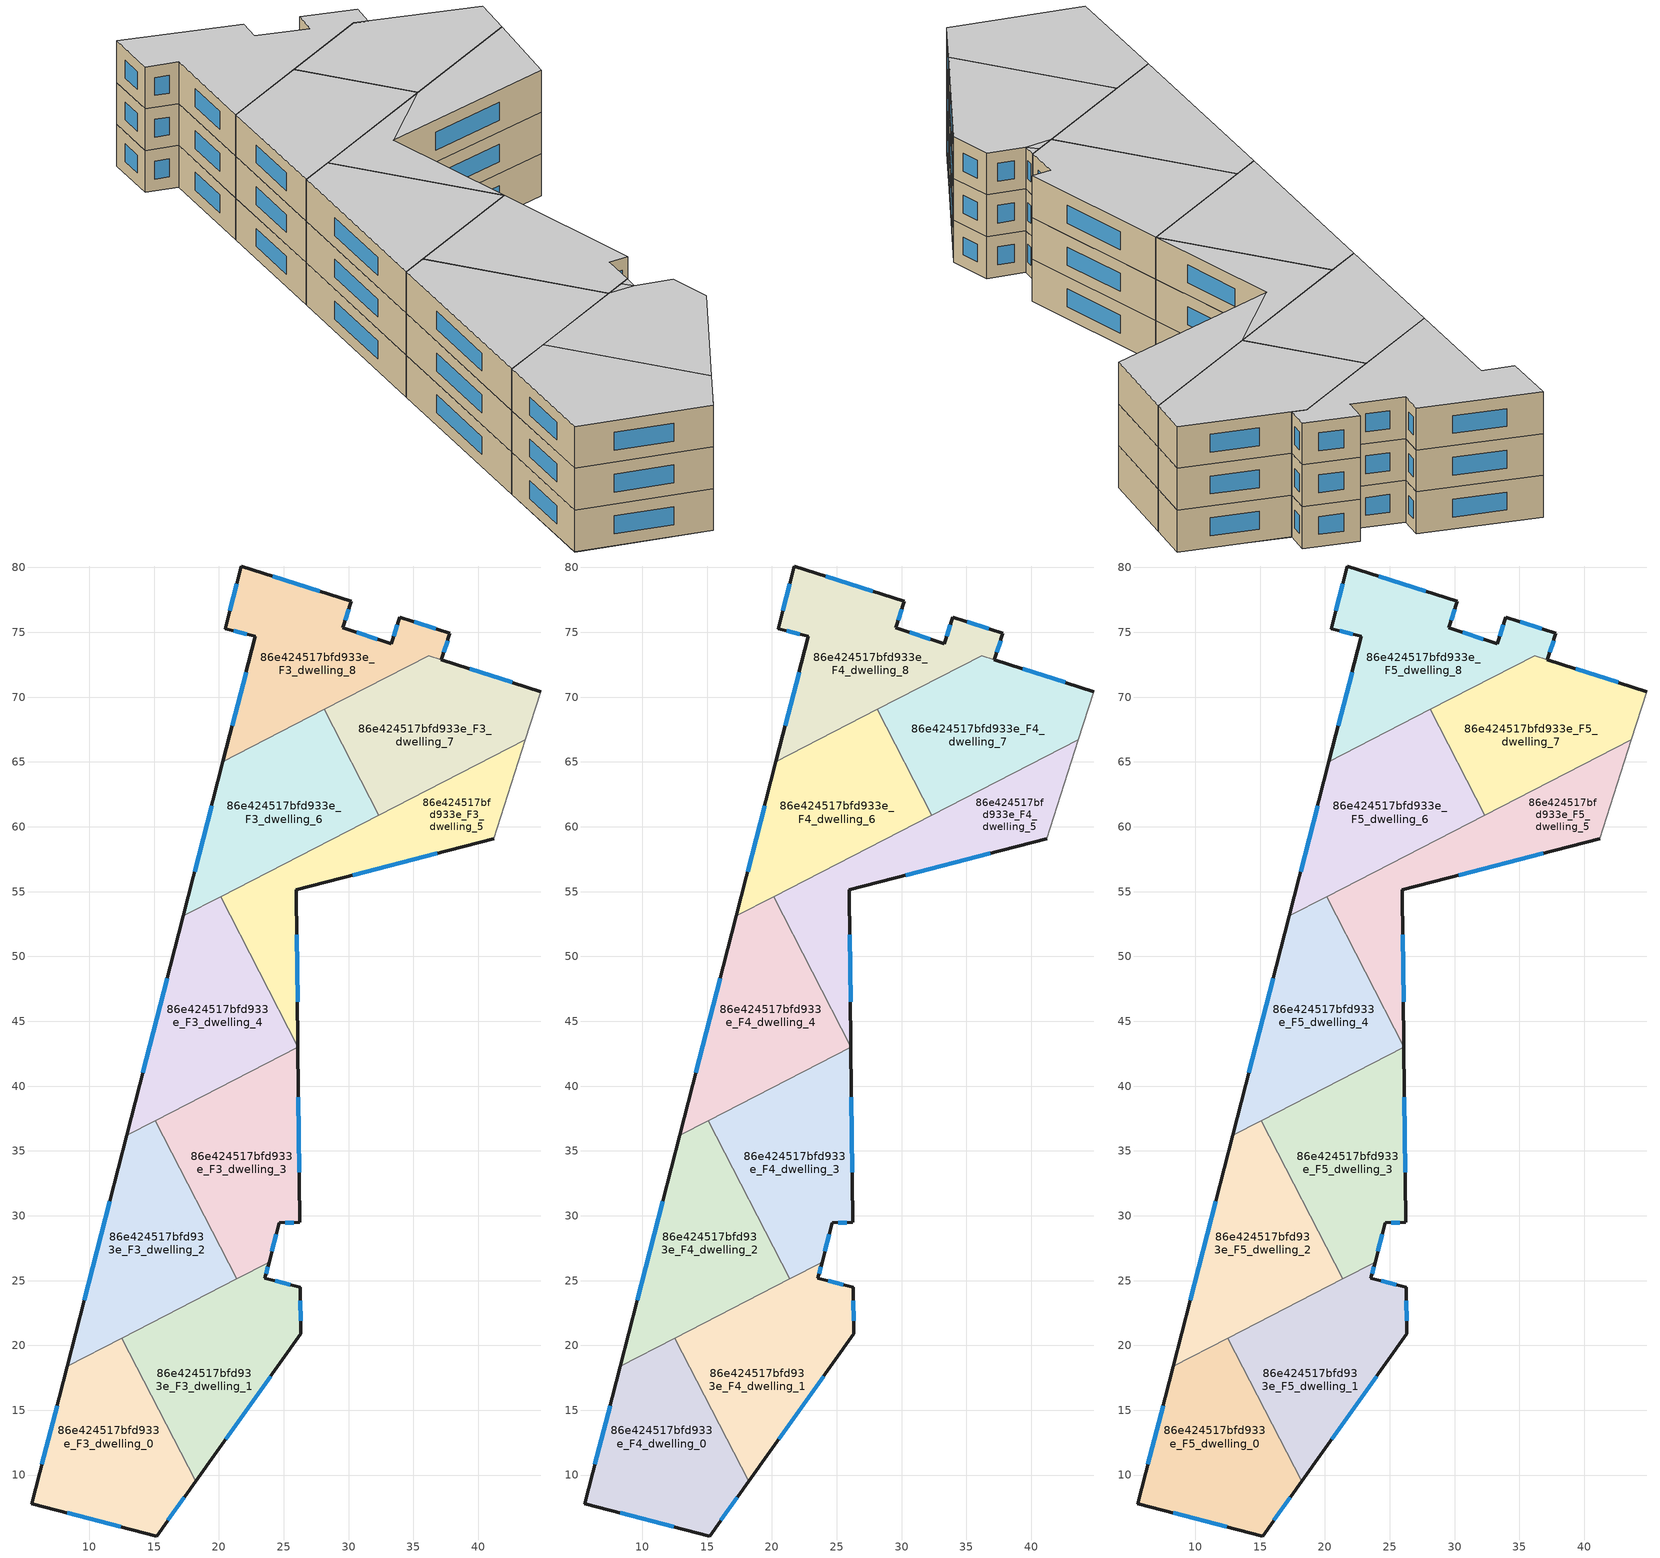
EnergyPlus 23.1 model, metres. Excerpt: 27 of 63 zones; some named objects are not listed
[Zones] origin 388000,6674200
86e424517bfd933e_F3_dwelling_0
 floor to 86e424517bfd933e_F2_dwelling_0 (EU_floor_Construction): 12.51,20.56 18.2,9.51 15.2,5.3 5.57,7.79 8.3,18.39 z9
 wall outside (EU_wall_Construction): 8.3,18.39 5.57,7.79 15.2,5.3 18.2,9.51 z9:12
 wall to 86e424517bfd933e_F3_dwelling_1 (EU_wall_Construction): 18.2,9.51 12.51,20.56 z9:12
 wall to 86e424517bfd933e_F3_dwelling_2 (EU_wall_Construction): 12.51,20.56 8.3,18.39 z9:12
 window (EU_Window_Construction): 7.52,15.36 6.35,10.82 / 16.06,6.51 17.34,8.31 / 8.32,7.08 12.45,6.01 z9.86:11.14
86e424517bfd933e_F3_dwelling_1
 floor to 86e424517bfd933e_F2_dwelling_1 (EU_floor_Construction): 26.27,24.49 26.31,20.89 18.2,9.51 12.51,20.56 21.38,25.13 23.55,25.19 z9; 23.01,25.97 23.55,25.19 21.38,25.13 z9; 23.87,26.41 23.55,25.19 23.01,25.97 z9
 wall outside (EU_wall_Construction): 18.2,9.51 26.31,20.89 26.27,24.49 23.55,25.19 23.87,26.41 z9:12
 wall to 86e424517bfd933e_F3_dwelling_3 (EU_wall_Construction): 23.87,26.41 21.38,25.13 z9:12
 wall to 86e424517bfd933e_F3_dwelling_2 (EU_wall_Construction): 21.38,25.13 12.51,20.56 z9:12
 window (EU_Window_Construction): 20.52,12.76 23.99,17.64 / 23.64,25.54 23.78,26.06 / 25.5,24.69 24.33,24.99 / 26.3,21.92 26.28,23.46 z9.86:11.14
86e424517bfd933e_F3_dwelling_2
 floor to 86e424517bfd933e_F2_dwelling_2 (EU_floor_Construction): 15.09,37.35 21.38,25.13 8.3,18.39 12.89,36.22 z9
 wall outside (EU_wall_Construction): 12.89,36.22 8.3,18.39 z9:12
 wall to 86e424517bfd933e_F3_dwelling_3 (EU_wall_Construction): 21.38,25.13 15.09,37.35 z9:12
 wall to 86e424517bfd933e_F3_dwelling_4 (EU_wall_Construction): 15.09,37.35 12.89,36.22 z9:12
 window (EU_Window_Construction): 11.58,31.12 9.61,23.48 z9.86:11.14
86e424517bfd933e_F3_dwelling_3
 floor to 86e424517bfd933e_F2_dwelling_3 (EU_floor_Construction): 26.1,43.01 26.23,29.48 24.66,29.47 23.87,26.41 21.38,25.13 15.09,37.35 z9
 wall outside (EU_wall_Construction): 23.87,26.41 24.66,29.47 26.23,29.48 26.1,43.01 z9:12
 wall to 86e424517bfd933e_F3_dwelling_4 (EU_wall_Construction): 26.1,43.01 15.09,37.35 z9:12
 window (EU_Window_Construction): 25.1,29.47 25.78,29.48 / 24.09,27.28 24.43,28.59 / 26.19,33.35 26.13,39.15 z9.86:11.14
86e424517bfd933e_F3_dwelling_4
 floor to 86e424517bfd933e_F2_dwelling_4 (EU_floor_Construction): 20.13,54.62 26.1,43.03 26.1,43.01 12.89,36.22 17.25,53.14 z9
 wall outside (EU_wall_Construction): 17.25,53.14 12.89,36.22 / 26.1,43.01 26.1,43.03 z9:12
 wall to 86e424517bfd933e_F3_dwelling_5 (EU_wall_Construction): 26.1,43.03 20.13,54.62 z9:12
 wall to 86e424517bfd933e_F3_dwelling_6 (EU_wall_Construction): 20.13,54.62 17.25,53.14 z9:12
 window (EU_Window_Construction): 16.01,48.3 14.14,41.05 z9.86:11.14
86e424517bfd933e_F3_dwelling_5
 floor to 86e424517bfd933e_F2_dwelling_5 (EU_floor_Construction): 32.33,60.9 25.98,55.14 26.1,43.03 20.13,54.62 z9; 43.64,66.72 41.2,59.08 25.98,55.14 32.33,60.9 z9
 wall outside (EU_wall_Construction): 26.1,43.03 25.98,55.14 41.2,59.08 z9:12
 wall adiabatic (EU_wall_Construction): 41.2,59.08 43.64,66.72 z9:12
 wall to 86e424517bfd933e_F3_dwelling_7 (EU_wall_Construction): 43.64,66.72 32.33,60.9 z9:12
 wall to 86e424517bfd933e_F3_dwelling_6 (EU_wall_Construction): 32.33,60.9 20.13,54.62 z9:12
 window (EU_Window_Construction): 30.33,56.27 36.85,57.95 / 26.07,46.49 26.02,51.68 z9.86:11.14
86e424517bfd933e_F3_dwelling_6
 floor to 86e424517bfd933e_F2_dwelling_6 (EU_floor_Construction): 28.13,69.06 32.33,60.9 17.25,53.14 20.32,65.03 z9
 wall outside (EU_wall_Construction): 20.32,65.03 17.25,53.14 z9:12
 wall to 86e424517bfd933e_F3_dwelling_7 (EU_wall_Construction): 32.33,60.9 28.13,69.06 z9:12
 wall to 86e424517bfd933e_F3_dwelling_8 (EU_wall_Construction): 28.13,69.06 20.32,65.03 z9:12
 window (EU_Window_Construction): 19.44,61.63 18.13,56.54 z9.86:11.14
86e424517bfd933e_F3_dwelling_7
 floor to 86e424517bfd933e_F2_dwelling_7 (EU_floor_Construction): 44.83,70.43 43.64,66.72 32.33,60.9 28.13,69.06 36.17,73.2 z9
 wall outside (EU_wall_Construction): 44.83,70.43 37.17,72.88 z9:12
 wall adiabatic (EU_wall_Construction): 43.64,66.72 44.83,70.43 z9:12
 wall to 86e424517bfd933e_F3_dwelling_8 (EU_wall_Construction): 37.17,72.88 36.17,73.2 28.13,69.06 z9:12
 window (EU_Window_Construction): 42.64,71.13 39.35,72.18 z9.86:11.14
86e424517bfd933e_F3_dwelling_8
 floor to 86e424517bfd933e_F2_dwelling_8 (EU_floor_Construction): 37.82,74.92 37.17,72.88 36.17,73.2 20.32,65.03 22.8,74.69 20.48,75.29 21.73,80.12 30.2,77.38 29.54,75.34 33.29,74.13 33.95,76.17 z9
 wall outside (EU_wall_Construction): 37.17,72.88 37.82,74.92 33.95,76.17 33.29,74.13 29.54,75.34 30.2,77.38 21.73,80.12 20.48,75.29 22.8,74.69 20.32,65.03 z9:12
 window (EU_Window_Construction): 29.73,75.92 30.01,76.8 / 32.22,74.47 30.61,74.99 / 33.76,75.58 33.48,74.71 / 36.72,75.27 35.06,75.81 / 37.35,73.46 37.64,74.33 / 22.09,71.93 21.03,67.79 / 21.15,75.12 22.14,74.86 / 21.37,78.74 20.84,76.67 / 27.78,78.16 24.15,79.33 z9.86:11.14
86e424517bfd933e_F4_dwelling_0
 floor to 86e424517bfd933e_F3_dwelling_0 (EU_floor_Construction): 12.51,20.56 18.2,9.51 15.2,5.3 5.57,7.79 8.3,18.39 z12
 wall outside (EU_wall_Construction): 8.3,18.39 5.57,7.79 15.2,5.3 18.2,9.51 z12:15
 wall to 86e424517bfd933e_F4_dwelling_1 (EU_wall_Construction): 18.2,9.51 12.51,20.56 z12:15
 wall to 86e424517bfd933e_F4_dwelling_2 (EU_wall_Construction): 12.51,20.56 8.3,18.39 z12:15
 window (EU_Window_Construction): 7.52,15.36 6.35,10.82 / 16.06,6.51 17.34,8.31 / 8.32,7.08 12.45,6.01 z12.86:14.14
86e424517bfd933e_F4_dwelling_1
 floor to 86e424517bfd933e_F3_dwelling_1 (EU_floor_Construction): 26.27,24.49 26.31,20.89 18.2,9.51 12.51,20.56 21.38,25.13 23.55,25.19 z12; 23.01,25.97 23.55,25.19 21.38,25.13 z12; 23.87,26.41 23.55,25.19 23.01,25.97 z12
 wall outside (EU_wall_Construction): 18.2,9.51 26.31,20.89 26.27,24.49 23.55,25.19 23.87,26.41 z12:15
 wall to 86e424517bfd933e_F4_dwelling_3 (EU_wall_Construction): 23.87,26.41 21.38,25.13 z12:15
 wall to 86e424517bfd933e_F4_dwelling_2 (EU_wall_Construction): 21.38,25.13 12.51,20.56 z12:15
 window (EU_Window_Construction): 20.52,12.76 23.99,17.64 / 23.64,25.54 23.78,26.06 / 25.5,24.69 24.33,24.99 / 26.3,21.92 26.28,23.46 z12.86:14.14
86e424517bfd933e_F4_dwelling_2
 floor to 86e424517bfd933e_F3_dwelling_2 (EU_floor_Construction): 15.09,37.35 21.38,25.13 8.3,18.39 12.89,36.22 z12
 wall outside (EU_wall_Construction): 12.89,36.22 8.3,18.39 z12:15
 wall to 86e424517bfd933e_F4_dwelling_3 (EU_wall_Construction): 21.38,25.13 15.09,37.35 z12:15
 wall to 86e424517bfd933e_F4_dwelling_4 (EU_wall_Construction): 15.09,37.35 12.89,36.22 z12:15
 window (EU_Window_Construction): 11.58,31.12 9.61,23.48 z12.86:14.14
86e424517bfd933e_F4_dwelling_3
 floor to 86e424517bfd933e_F3_dwelling_3 (EU_floor_Construction): 26.1,43.01 26.23,29.48 24.66,29.47 23.87,26.41 21.38,25.13 15.09,37.35 z12
 wall outside (EU_wall_Construction): 23.87,26.41 24.66,29.47 26.23,29.48 26.1,43.01 z12:15
 wall to 86e424517bfd933e_F4_dwelling_4 (EU_wall_Construction): 26.1,43.01 15.09,37.35 z12:15
 window (EU_Window_Construction): 25.1,29.47 25.78,29.48 / 24.09,27.28 24.43,28.59 / 26.19,33.35 26.13,39.15 z12.86:14.14
86e424517bfd933e_F4_dwelling_4
 floor to 86e424517bfd933e_F3_dwelling_4 (EU_floor_Construction): 20.13,54.62 26.1,43.03 26.1,43.01 12.89,36.22 17.25,53.14 z12
 wall outside (EU_wall_Construction): 17.25,53.14 12.89,36.22 / 26.1,43.01 26.1,43.03 z12:15
 wall to 86e424517bfd933e_F4_dwelling_5 (EU_wall_Construction): 26.1,43.03 20.13,54.62 z12:15
 wall to 86e424517bfd933e_F4_dwelling_6 (EU_wall_Construction): 20.13,54.62 17.25,53.14 z12:15
 window (EU_Window_Construction): 16.01,48.3 14.14,41.05 z12.86:14.14
86e424517bfd933e_F4_dwelling_5
 floor to 86e424517bfd933e_F3_dwelling_5 (EU_floor_Construction): 32.33,60.9 25.98,55.14 26.1,43.03 20.13,54.62 z12; 43.64,66.72 41.2,59.08 25.98,55.14 32.33,60.9 z12
 wall outside (EU_wall_Construction): 26.1,43.03 25.98,55.14 41.2,59.08 z12:15
 wall adiabatic (EU_wall_Construction): 41.2,59.08 43.64,66.72 z12:15
 wall to 86e424517bfd933e_F4_dwelling_7 (EU_wall_Construction): 43.64,66.72 32.33,60.9 z12:15
 wall to 86e424517bfd933e_F4_dwelling_6 (EU_wall_Construction): 32.33,60.9 20.13,54.62 z12:15
 window (EU_Window_Construction): 30.33,56.27 36.85,57.95 / 26.07,46.49 26.02,51.68 z12.86:14.14
86e424517bfd933e_F4_dwelling_6
 floor to 86e424517bfd933e_F3_dwelling_6 (EU_floor_Construction): 28.13,69.06 32.33,60.9 17.25,53.14 20.32,65.03 z12
 wall outside (EU_wall_Construction): 20.32,65.03 17.25,53.14 z12:15
 wall to 86e424517bfd933e_F4_dwelling_7 (EU_wall_Construction): 32.33,60.9 28.13,69.06 z12:15
 wall to 86e424517bfd933e_F4_dwelling_8 (EU_wall_Construction): 28.13,69.06 20.32,65.03 z12:15
 window (EU_Window_Construction): 19.44,61.63 18.13,56.54 z12.86:14.14
86e424517bfd933e_F4_dwelling_7
 floor to 86e424517bfd933e_F3_dwelling_7 (EU_floor_Construction): 44.83,70.43 43.64,66.72 32.33,60.9 28.13,69.06 36.17,73.2 z12
 wall outside (EU_wall_Construction): 44.83,70.43 37.17,72.88 z12:15
 wall adiabatic (EU_wall_Construction): 43.64,66.72 44.83,70.43 z12:15
 wall to 86e424517bfd933e_F4_dwelling_8 (EU_wall_Construction): 37.17,72.88 36.17,73.2 28.13,69.06 z12:15
 window (EU_Window_Construction): 42.64,71.13 39.35,72.18 z12.86:14.14
86e424517bfd933e_F4_dwelling_8
 floor to 86e424517bfd933e_F3_dwelling_8 (EU_floor_Construction): 37.82,74.92 37.17,72.88 36.17,73.2 20.32,65.03 22.8,74.69 20.48,75.29 21.73,80.12 30.2,77.38 29.54,75.34 33.29,74.13 33.95,76.17 z12
 wall outside (EU_wall_Construction): 37.17,72.88 37.82,74.92 33.95,76.17 33.29,74.13 29.54,75.34 30.2,77.38 21.73,80.12 20.48,75.29 22.8,74.69 20.32,65.03 z12:15
 window (EU_Window_Construction): 29.73,75.92 30.01,76.8 / 32.22,74.47 30.61,74.99 / 33.76,75.58 33.48,74.71 / 36.72,75.27 35.06,75.81 / 37.35,73.46 37.64,74.33 / 22.09,71.93 21.03,67.79 / 21.15,75.12 22.14,74.86 / 21.37,78.74 20.84,76.67 / 27.78,78.16 24.15,79.33 z12.86:14.14
86e424517bfd933e_F5_dwelling_0
 floor to 86e424517bfd933e_F4_dwelling_0 (EU_floor_Construction): 12.51,20.56 18.2,9.51 15.2,5.3 5.57,7.79 8.3,18.39 z15
 wall outside (EU_wall_Construction): 8.3,18.39 5.57,7.79 15.2,5.3 18.2,9.51 z15:18
 wall to 86e424517bfd933e_F5_dwelling_1 (EU_wall_Construction): 18.2,9.51 12.51,20.56 z15:18
 wall to 86e424517bfd933e_F5_dwelling_2 (EU_wall_Construction): 12.51,20.56 8.3,18.39 z15:18
 window (EU_Window_Construction): 7.52,15.36 6.35,10.82 / 16.06,6.51 17.34,8.31 / 8.32,7.08 12.45,6.01 z15.86:17.14
 ceiling to 86e424517bfd933e_F6_dwelling_0 (EU_floor_Construction): 15.2,5.3 18.2,9.51 12.51,20.56 8.3,18.39 5.57,7.79 z18
86e424517bfd933e_F5_dwelling_1
 floor to 86e424517bfd933e_F4_dwelling_1 (EU_floor_Construction): 26.27,24.49 26.31,20.89 18.2,9.51 12.51,20.56 21.38,25.13 23.55,25.19 z15; 23.01,25.97 23.55,25.19 21.38,25.13 z15; 23.87,26.41 23.55,25.19 23.01,25.97 z15
 wall outside (EU_wall_Construction): 18.2,9.51 26.31,20.89 26.27,24.49 23.55,25.19 23.87,26.41 z15:18
 wall to 86e424517bfd933e_F5_dwelling_3 (EU_wall_Construction): 23.87,26.41 21.38,25.13 z15:18
 wall to 86e424517bfd933e_F5_dwelling_2 (EU_wall_Construction): 21.38,25.13 12.51,20.56 z15:18
 window (EU_Window_Construction): 20.52,12.76 23.99,17.64 / 23.64,25.54 23.78,26.06 / 25.5,24.69 24.33,24.99 / 26.3,21.92 26.28,23.46 z15.86:17.14
 ceiling to 86e424517bfd933e_F6_dwelling_1 (EU_floor_Construction): 18.2,9.51 26.31,20.89 26.27,24.49 23.55,25.19 21.38,25.13 12.51,20.56 z18; 23.55,25.19 23.01,25.97 21.38,25.13 z18; 23.55,25.19 23.87,26.41 23.01,25.97 z18
86e424517bfd933e_F5_dwelling_2
 floor to 86e424517bfd933e_F4_dwelling_2 (EU_floor_Construction): 15.09,37.35 21.38,25.13 8.3,18.39 12.89,36.22 z15
 wall outside (EU_wall_Construction): 12.89,36.22 8.3,18.39 z15:18
 wall to 86e424517bfd933e_F5_dwelling_3 (EU_wall_Construction): 21.38,25.13 15.09,37.35 z15:18
 wall to 86e424517bfd933e_F5_dwelling_4 (EU_wall_Construction): 15.09,37.35 12.89,36.22 z15:18
 window (EU_Window_Construction): 11.58,31.12 9.61,23.48 z15.86:17.14
 ceiling to 86e424517bfd933e_F6_dwelling_2 (EU_floor_Construction): 21.38,25.13 15.09,37.35 12.89,36.22 8.3,18.39 z18
86e424517bfd933e_F5_dwelling_3
 floor to 86e424517bfd933e_F4_dwelling_3 (EU_floor_Construction): 26.1,43.01 26.23,29.48 24.66,29.47 23.87,26.41 21.38,25.13 15.09,37.35 z15
 wall outside (EU_wall_Construction): 23.87,26.41 24.66,29.47 26.23,29.48 26.1,43.01 z15:18
 wall to 86e424517bfd933e_F5_dwelling_4 (EU_wall_Construction): 26.1,43.01 15.09,37.35 z15:18
 window (EU_Window_Construction): 25.1,29.47 25.78,29.48 / 24.09,27.28 24.43,28.59 / 26.19,33.35 26.13,39.15 z15.86:17.14
 ceiling to 86e424517bfd933e_F6_dwelling_3 (EU_floor_Construction): 23.87,26.41 24.66,29.47 26.23,29.48 26.1,43.01 15.09,37.35 21.38,25.13 z18
86e424517bfd933e_F5_dwelling_4
 floor to 86e424517bfd933e_F4_dwelling_4 (EU_floor_Construction): 20.13,54.62 26.1,43.03 26.1,43.01 12.89,36.22 17.25,53.14 z15
 wall outside (EU_wall_Construction): 17.25,53.14 12.89,36.22 / 26.1,43.01 26.1,43.03 z15:18
 wall to 86e424517bfd933e_F5_dwelling_5 (EU_wall_Construction): 26.1,43.03 20.13,54.62 z15:18
 wall to 86e424517bfd933e_F5_dwelling_6 (EU_wall_Construction): 20.13,54.62 17.25,53.14 z15:18
 window (EU_Window_Construction): 16.01,48.3 14.14,41.05 z15.86:17.14
 ceiling to 86e424517bfd933e_F6_dwelling_4 (EU_floor_Construction): 26.1,43.01 26.1,43.03 20.13,54.62 17.25,53.14 12.89,36.22 z18
86e424517bfd933e_F5_dwelling_5
 floor to 86e424517bfd933e_F4_dwelling_5 (EU_floor_Construction): 32.33,60.9 25.98,55.14 26.1,43.03 20.13,54.62 z15; 43.64,66.72 41.2,59.08 25.98,55.14 32.33,60.9 z15
 wall outside (EU_wall_Construction): 26.1,43.03 25.98,55.14 41.2,59.08 z15:18
 wall adiabatic (EU_wall_Construction): 41.2,59.08 43.64,66.72 z15:18
 wall to 86e424517bfd933e_F5_dwelling_7 (EU_wall_Construction): 43.64,66.72 32.33,60.9 z15:18
 wall to 86e424517bfd933e_F5_dwelling_6 (EU_wall_Construction): 32.33,60.9 20.13,54.62 z15:18
 window (EU_Window_Construction): 30.33,56.27 36.85,57.95 / 26.07,46.49 26.02,51.68 z15.86:17.14
 ceiling to 86e424517bfd933e_F6_dwelling_5 (EU_floor_Construction): 26.1,43.03 25.98,55.14 32.33,60.9 20.13,54.62 z18; 41.2,59.08 43.64,66.72 32.33,60.9 25.98,55.14 z18
86e424517bfd933e_F5_dwelling_6
 floor to 86e424517bfd933e_F4_dwelling_6 (EU_floor_Construction): 28.13,69.06 32.33,60.9 17.25,53.14 20.32,65.03 z15
 wall outside (EU_wall_Construction): 20.32,65.03 17.25,53.14 z15:18
 wall to 86e424517bfd933e_F5_dwelling_7 (EU_wall_Construction): 32.33,60.9 28.13,69.06 z15:18
 wall to 86e424517bfd933e_F5_dwelling_8 (EU_wall_Construction): 28.13,69.06 20.32,65.03 z15:18
 window (EU_Window_Construction): 19.44,61.63 18.13,56.54 z15.86:17.14
 ceiling to 86e424517bfd933e_F6_dwelling_6 (EU_floor_Construction): 32.33,60.9 28.13,69.06 20.32,65.03 17.25,53.14 z18
86e424517bfd933e_F5_dwelling_7
 floor to 86e424517bfd933e_F4_dwelling_7 (EU_floor_Construction): 44.83,70.43 43.64,66.72 32.33,60.9 28.13,69.06 36.17,73.2 z15
 wall outside (EU_wall_Construction): 44.83,70.43 37.17,72.88 z15:18
 wall adiabatic (EU_wall_Construction): 43.64,66.72 44.83,70.43 z15:18
 wall to 86e424517bfd933e_F5_dwelling_8 (EU_wall_Construction): 37.17,72.88 36.17,73.2 28.13,69.06 z15:18
 window (EU_Window_Construction): 42.64,71.13 39.35,72.18 z15.86:17.14
 ceiling to 86e424517bfd933e_F6_dwelling_7 (EU_floor_Construction): 43.64,66.72 44.83,70.43 36.17,73.2 28.13,69.06 32.33,60.9 z18
86e424517bfd933e_F5_dwelling_8
 floor to 86e424517bfd933e_F4_dwelling_8 (EU_floor_Construction): 37.82,74.92 37.17,72.88 36.17,73.2 20.32,65.03 22.8,74.69 20.48,75.29 21.73,80.12 30.2,77.38 29.54,75.34 33.29,74.13 33.95,76.17 z15
 wall outside (EU_wall_Construction): 37.17,72.88 37.82,74.92 33.95,76.17 33.29,74.13 29.54,75.34 30.2,77.38 21.73,80.12 20.48,75.29 22.8,74.69 20.32,65.03 z15:18
 window (EU_Window_Construction): 29.73,75.92 30.01,76.8 / 32.22,74.47 30.61,74.99 / 33.76,75.58 33.48,74.71 / 36.72,75.27 35.06,75.81 / 37.35,73.46 37.64,74.33 / 22.09,71.93 21.03,67.79 / 21.15,75.12 22.14,74.86 / 21.37,78.74 20.84,76.67 / 27.78,78.16 24.15,79.33 z15.86:17.14
 ceiling to 86e424517bfd933e_F6_dwelling_8 (EU_floor_Construction): 37.17,72.88 37.82,74.92 33.95,76.17 33.29,74.13 29.54,75.34 30.2,77.38 21.73,80.12 20.48,75.29 22.8,74.69 20.32,65.03 36.17,73.2 z18
[Building]
EU S2 Campaign: North Axis=0; Terrain=City; Solar Distribution=FullExterior
[Site:Location]
Helsinki-Vantaa.AP: Latitude=60.317; Longitude=24.963; Time Zone=2; Elevation=54.6
[SizingPeriod:WeatherFileDays]
AnnualSizingPeriod: Begin Month=1; Begin Day of Month=1; End Month=12; End Day of Month=31; Day of Week for Start Day=Monday; Use Weather File Daylight Saving Period=No; Use Weather File Rain and Snow Indicators=No
[MATERIAL]
EU_InternalMass_Material: Roughness=MediumRough; Thickness=0.1; Conductivity=1; Density=1800; Specific Heat=900; Thermal Absorptance=0.9; Solar Absorptance=0.7; Visible Absorptance=0.7
[MATERIAL:NOMASS] Roughness=MediumRough; Thermal Absorptance=0.9; Solar Absorptance=0.7; Visible Absorptance=0.7
Name | Thermal Resistance
EU_wall_NoMass | 5.91765
EU_floor_NoMass | 6.2875
[WINDOWMATERIAL:SIMPLEGLAZINGSYSTEM]
EU_Window_SimpleGlazing: UFactor=0.994035; Solar Heat Gain Coefficient=0.7; Visible Transmittance=0.7
[CONSTRUCTION]
EU_wall_Construction: EU_wall_NoMass
EU_floor_Construction: EU_floor_NoMass
EU_Window_Construction: EU_Window_SimpleGlazing
EU_InternalMass_Construction: EU_InternalMass_Material
[ZONE] Type=1; Multiplier=1; Ceiling Height=autocalculate; Floor Area=autocalculate; Part of Total Floor Area=Yes
Name | Volume
86e424517bfd933e_F3_dwelling_0; 86e424517bfd933e_F4_dwelling_0; 86e424517bfd933e_F5_dwelling_0; 86e424517bfd933e_F3_dwelling_4; 86e424517bfd933e_F4_dwelling_4; 86e424517bfd933e_F5_dwelling_4 | 354.29
86e424517bfd933e_F3_dwelling_1; 86e424517bfd933e_F4_dwelling_1; 86e424517bfd933e_F5_dwelling_1 | 354.312
86e424517bfd933e_F3_dwelling_2; 86e424517bfd933e_F4_dwelling_2; 86e424517bfd933e_F5_dwelling_2 | 354.276
86e424517bfd933e_F3_dwelling_3; 86e424517bfd933e_F4_dwelling_3; 86e424517bfd933e_F5_dwelling_3 | 354.289
86e424517bfd933e_F3_dwelling_5; 86e424517bfd933e_F4_dwelling_5; 86e424517bfd933e_F5_dwelling_5 | 354.319
86e424517bfd933e_F3_dwelling_6; 86e424517bfd933e_F4_dwelling_6; 86e424517bfd933e_F5_dwelling_6 | 354.263
86e424517bfd933e_F3_dwelling_7; 86e424517bfd933e_F4_dwelling_7; 86e424517bfd933e_F5_dwelling_7 | 352.661
86e424517bfd933e_F3_dwelling_8; 86e424517bfd933e_F4_dwelling_8; 86e424517bfd933e_F5_dwelling_8 | 355.918
[INTERNALMASS] Construction=EU_InternalMass_Construction
Name | Zone or ZoneList | Surface Area
86e424517bfd933e_F3_dwelling_0_EU_InternalMass | 86e424517bfd933e_F3_dwelling_0 | 118.096
86e424517bfd933e_F3_dwelling_1_EU_InternalMass | 86e424517bfd933e_F3_dwelling_1 | 118.106
86e424517bfd933e_F3_dwelling_2_EU_InternalMass | 86e424517bfd933e_F3_dwelling_2 | 118.095
86e424517bfd933e_F3_dwelling_3_EU_InternalMass | 86e424517bfd933e_F3_dwelling_3 | 118.097
86e424517bfd933e_F3_dwelling_4_EU_InternalMass | 86e424517bfd933e_F3_dwelling_4 | 118.097
86e424517bfd933e_F3_dwelling_5_EU_InternalMass | 86e424517bfd933e_F3_dwelling_5 | 118.106
86e424517bfd933e_F3_dwelling_6_EU_InternalMass | 86e424517bfd933e_F3_dwelling_6 | 118.089
86e424517bfd933e_F3_dwelling_7_EU_InternalMass | 86e424517bfd933e_F3_dwelling_7 | 117.55
86e424517bfd933e_F3_dwelling_8_EU_InternalMass | 86e424517bfd933e_F3_dwelling_8 | 118.636
86e424517bfd933e_F4_dwelling_0_EU_InternalMass | 86e424517bfd933e_F4_dwelling_0 | 118.096
86e424517bfd933e_F4_dwelling_1_EU_InternalMass | 86e424517bfd933e_F4_dwelling_1 | 118.106
86e424517bfd933e_F4_dwelling_2_EU_InternalMass | 86e424517bfd933e_F4_dwelling_2 | 118.095
86e424517bfd933e_F4_dwelling_3_EU_InternalMass | 86e424517bfd933e_F4_dwelling_3 | 118.097
86e424517bfd933e_F4_dwelling_4_EU_InternalMass | 86e424517bfd933e_F4_dwelling_4 | 118.097
86e424517bfd933e_F4_dwelling_5_EU_InternalMass | 86e424517bfd933e_F4_dwelling_5 | 118.106
86e424517bfd933e_F4_dwelling_6_EU_InternalMass | 86e424517bfd933e_F4_dwelling_6 | 118.089
86e424517bfd933e_F4_dwelling_7_EU_InternalMass | 86e424517bfd933e_F4_dwelling_7 | 117.55
86e424517bfd933e_F4_dwelling_8_EU_InternalMass | 86e424517bfd933e_F4_dwelling_8 | 118.636
86e424517bfd933e_F5_dwelling_0_EU_InternalMass | 86e424517bfd933e_F5_dwelling_0 | 118.096
86e424517bfd933e_F5_dwelling_1_EU_InternalMass | 86e424517bfd933e_F5_dwelling_1 | 118.106
86e424517bfd933e_F5_dwelling_2_EU_InternalMass | 86e424517bfd933e_F5_dwelling_2 | 118.095
86e424517bfd933e_F5_dwelling_3_EU_InternalMass | 86e424517bfd933e_F5_dwelling_3 | 118.097
86e424517bfd933e_F5_dwelling_4_EU_InternalMass | 86e424517bfd933e_F5_dwelling_4 | 118.097
86e424517bfd933e_F5_dwelling_5_EU_InternalMass | 86e424517bfd933e_F5_dwelling_5 | 118.106
86e424517bfd933e_F5_dwelling_6_EU_InternalMass | 86e424517bfd933e_F5_dwelling_6 | 118.089
86e424517bfd933e_F5_dwelling_7_EU_InternalMass | 86e424517bfd933e_F5_dwelling_7 | 117.55
86e424517bfd933e_F5_dwelling_8_EU_InternalMass | 86e424517bfd933e_F5_dwelling_8 | 118.636
[OTHEREQUIPMENT] Fuel Type=Electricity; Design Level Calculation Method=Watts/Area; Power per Zone Floor Area=1; Fraction Latent=0; Fraction Radiant=0; Fraction Lost=0; Carbon Dioxide Generation Rate=0; EndUse Subcategory=EU_Step8_InternalGains
Name | Zone or ZoneList or Space or SpaceList | Schedule
EU_Step8_InternalGain_86e424517bfd933e_F3_dwelling_0_f000 | 86e424517bfd933e_F3_dwelling_0 | EU_Step8_GainSchedule_86e424517bfd933e_F3_dwelling_0_f000
EU_Step8_InternalGain_86e424517bfd933e_F3_dwelling_1_f000 | 86e424517bfd933e_F3_dwelling_1 | EU_Step8_GainSchedule_86e424517bfd933e_F3_dwelling_1_f000
EU_Step8_InternalGain_86e424517bfd933e_F3_dwelling_2_f000 | 86e424517bfd933e_F3_dwelling_2 | EU_Step8_GainSchedule_86e424517bfd933e_F3_dwelling_2_f000
EU_Step8_InternalGain_86e424517bfd933e_F3_dwelling_3_f000 | 86e424517bfd933e_F3_dwelling_3 | EU_Step8_GainSchedule_86e424517bfd933e_F3_dwelling_3_f000
EU_Step8_InternalGain_86e424517bfd933e_F3_dwelling_4_f000 | 86e424517bfd933e_F3_dwelling_4 | EU_Step8_GainSchedule_86e424517bfd933e_F3_dwelling_4_f000
EU_Step8_InternalGain_86e424517bfd933e_F3_dwelling_5_f000 | 86e424517bfd933e_F3_dwelling_5 | EU_Step8_GainSchedule_86e424517bfd933e_F3_dwelling_5_f000
EU_Step8_InternalGain_86e424517bfd933e_F3_dwelling_6_f000 | 86e424517bfd933e_F3_dwelling_6 | EU_Step8_GainSchedule_86e424517bfd933e_F3_dwelling_6_f000
EU_Step8_InternalGain_86e424517bfd933e_F3_dwelling_7_f000 | 86e424517bfd933e_F3_dwelling_7 | EU_Step8_GainSchedule_86e424517bfd933e_F3_dwelling_7_f000
EU_Step8_InternalGain_86e424517bfd933e_F3_dwelling_8_f000 | 86e424517bfd933e_F3_dwelling_8 | EU_Step8_GainSchedule_86e424517bfd933e_F3_dwelling_8_f000
EU_Step8_InternalGain_86e424517bfd933e_F4_dwelling_0_f000 | 86e424517bfd933e_F4_dwelling_0 | EU_Step8_GainSchedule_86e424517bfd933e_F4_dwelling_0_f000
EU_Step8_InternalGain_86e424517bfd933e_F4_dwelling_1_f000 | 86e424517bfd933e_F4_dwelling_1 | EU_Step8_GainSchedule_86e424517bfd933e_F4_dwelling_1_f000
EU_Step8_InternalGain_86e424517bfd933e_F4_dwelling_2_f000 | 86e424517bfd933e_F4_dwelling_2 | EU_Step8_GainSchedule_86e424517bfd933e_F4_dwelling_2_f000
EU_Step8_InternalGain_86e424517bfd933e_F4_dwelling_3_f000 | 86e424517bfd933e_F4_dwelling_3 | EU_Step8_GainSchedule_86e424517bfd933e_F4_dwelling_3_f000
EU_Step8_InternalGain_86e424517bfd933e_F4_dwelling_4_f000 | 86e424517bfd933e_F4_dwelling_4 | EU_Step8_GainSchedule_86e424517bfd933e_F4_dwelling_4_f000
EU_Step8_InternalGain_86e424517bfd933e_F4_dwelling_5_f000 | 86e424517bfd933e_F4_dwelling_5 | EU_Step8_GainSchedule_86e424517bfd933e_F4_dwelling_5_f000
EU_Step8_InternalGain_86e424517bfd933e_F4_dwelling_6_f000 | 86e424517bfd933e_F4_dwelling_6 | EU_Step8_GainSchedule_86e424517bfd933e_F4_dwelling_6_f000
EU_Step8_InternalGain_86e424517bfd933e_F4_dwelling_7_f000 | 86e424517bfd933e_F4_dwelling_7 | EU_Step8_GainSchedule_86e424517bfd933e_F4_dwelling_7_f000
EU_Step8_InternalGain_86e424517bfd933e_F4_dwelling_8_f000 | 86e424517bfd933e_F4_dwelling_8 | EU_Step8_GainSchedule_86e424517bfd933e_F4_dwelling_8_f000
EU_Step8_InternalGain_86e424517bfd933e_F5_dwelling_0_f000 | 86e424517bfd933e_F5_dwelling_0 | EU_Step8_GainSchedule_86e424517bfd933e_F5_dwelling_0_f000
EU_Step8_InternalGain_86e424517bfd933e_F5_dwelling_1_f000 | 86e424517bfd933e_F5_dwelling_1 | EU_Step8_GainSchedule_86e424517bfd933e_F5_dwelling_1_f000
EU_Step8_InternalGain_86e424517bfd933e_F5_dwelling_2_f000 | 86e424517bfd933e_F5_dwelling_2 | EU_Step8_GainSchedule_86e424517bfd933e_F5_dwelling_2_f000
EU_Step8_InternalGain_86e424517bfd933e_F5_dwelling_3_f000 | 86e424517bfd933e_F5_dwelling_3 | EU_Step8_GainSchedule_86e424517bfd933e_F5_dwelling_3_f000
EU_Step8_InternalGain_86e424517bfd933e_F5_dwelling_4_f000 | 86e424517bfd933e_F5_dwelling_4 | EU_Step8_GainSchedule_86e424517bfd933e_F5_dwelling_4_f000
EU_Step8_InternalGain_86e424517bfd933e_F5_dwelling_5_f000 | 86e424517bfd933e_F5_dwelling_5 | EU_Step8_GainSchedule_86e424517bfd933e_F5_dwelling_5_f000
EU_Step8_InternalGain_86e424517bfd933e_F5_dwelling_6_f000 | 86e424517bfd933e_F5_dwelling_6 | EU_Step8_GainSchedule_86e424517bfd933e_F5_dwelling_6_f000
EU_Step8_InternalGain_86e424517bfd933e_F5_dwelling_7_f000 | 86e424517bfd933e_F5_dwelling_7 | EU_Step8_GainSchedule_86e424517bfd933e_F5_dwelling_7_f000
EU_Step8_InternalGain_86e424517bfd933e_F5_dwelling_8_f000 | 86e424517bfd933e_F5_dwelling_8 | EU_Step8_GainSchedule_86e424517bfd933e_F5_dwelling_8_f000
[ZONEVENTILATION:DESIGNFLOWRATE] Schedule=EU_AlwaysOn; Design Flow Rate Calculation Method=AirChanges/Hour; Air Changes per Hour=0.596421; Ventilation Type=Natural; Fan Pressure Rise=0; Fan Total Efficiency=1; Constant Term Coefficient=1; Temperature Term Coefficient=0; Velocity Term Coefficient=0; Velocity Squared Term Coefficient=0; Minimum Indoor Temperature=-100; Maximum Indoor Temperature=100; Delta Temperature=-100; Minimum Outdoor Temperature=-100; Maximum Outdoor Temperature=100; Maximum Wind Speed=40
Name | Zone or ZoneList or Space or SpaceList
EU_ConstantAir_86e424517bfd933e_F3_dwelling_0 | 86e424517bfd933e_F3_dwelling_0
EU_ConstantAir_86e424517bfd933e_F3_dwelling_1 | 86e424517bfd933e_F3_dwelling_1
EU_ConstantAir_86e424517bfd933e_F3_dwelling_2 | 86e424517bfd933e_F3_dwelling_2
EU_ConstantAir_86e424517bfd933e_F3_dwelling_3 | 86e424517bfd933e_F3_dwelling_3
EU_ConstantAir_86e424517bfd933e_F3_dwelling_4 | 86e424517bfd933e_F3_dwelling_4
EU_ConstantAir_86e424517bfd933e_F3_dwelling_5 | 86e424517bfd933e_F3_dwelling_5
EU_ConstantAir_86e424517bfd933e_F3_dwelling_6 | 86e424517bfd933e_F3_dwelling_6
EU_ConstantAir_86e424517bfd933e_F3_dwelling_7 | 86e424517bfd933e_F3_dwelling_7
EU_ConstantAir_86e424517bfd933e_F3_dwelling_8 | 86e424517bfd933e_F3_dwelling_8
EU_ConstantAir_86e424517bfd933e_F4_dwelling_0 | 86e424517bfd933e_F4_dwelling_0
EU_ConstantAir_86e424517bfd933e_F4_dwelling_1 | 86e424517bfd933e_F4_dwelling_1
EU_ConstantAir_86e424517bfd933e_F4_dwelling_2 | 86e424517bfd933e_F4_dwelling_2
EU_ConstantAir_86e424517bfd933e_F4_dwelling_3 | 86e424517bfd933e_F4_dwelling_3
EU_ConstantAir_86e424517bfd933e_F4_dwelling_4 | 86e424517bfd933e_F4_dwelling_4
EU_ConstantAir_86e424517bfd933e_F4_dwelling_5 | 86e424517bfd933e_F4_dwelling_5
EU_ConstantAir_86e424517bfd933e_F4_dwelling_6 | 86e424517bfd933e_F4_dwelling_6
EU_ConstantAir_86e424517bfd933e_F4_dwelling_7 | 86e424517bfd933e_F4_dwelling_7
EU_ConstantAir_86e424517bfd933e_F4_dwelling_8 | 86e424517bfd933e_F4_dwelling_8
EU_ConstantAir_86e424517bfd933e_F5_dwelling_0 | 86e424517bfd933e_F5_dwelling_0
EU_ConstantAir_86e424517bfd933e_F5_dwelling_1 | 86e424517bfd933e_F5_dwelling_1
EU_ConstantAir_86e424517bfd933e_F5_dwelling_2 | 86e424517bfd933e_F5_dwelling_2
EU_ConstantAir_86e424517bfd933e_F5_dwelling_3 | 86e424517bfd933e_F5_dwelling_3
EU_ConstantAir_86e424517bfd933e_F5_dwelling_4 | 86e424517bfd933e_F5_dwelling_4
EU_ConstantAir_86e424517bfd933e_F5_dwelling_5 | 86e424517bfd933e_F5_dwelling_5
EU_ConstantAir_86e424517bfd933e_F5_dwelling_6 | 86e424517bfd933e_F5_dwelling_6
EU_ConstantAir_86e424517bfd933e_F5_dwelling_7 | 86e424517bfd933e_F5_dwelling_7
EU_ConstantAir_86e424517bfd933e_F5_dwelling_8 | 86e424517bfd933e_F5_dwelling_8
[HVACTEMPLATE:ZONE:IDEALLOADSAIRSYSTEM] System Availability Schedule=EU_AlwaysOn; Maximum Heating Supply Air Temperature=50; Minimum Cooling Supply Air Temperature=13; Maximum Heating Supply Air Humidity Ratio=0.0156; Minimum Cooling Supply Air Humidity Ratio=0.0077; Heating Limit=NoLimit; Cooling Limit=NoLimit; Heating Availability Schedule=EU_AlwaysOn; Cooling Availability Schedule=EU_CoolingOff; Dehumidification Control Type=ConstantSensibleHeatRatio; Cooling Sensible Heat Ratio=0.7; Dehumidification Setpoint=60; Humidification Control Type=None; Humidification Setpoint=30; Outdoor Air Method=None; Outdoor Air Flow Rate per Person=0.00944; Outdoor Air Flow Rate per Zone Floor Area=0; Outdoor Air Flow Rate per Zone=0; Demand Controlled Ventilation Type=None; Outdoor Air Economizer Type=NoEconomizer; Heat Recovery Type=None; Sensible Heat Recovery Effectiveness=0.7; Latent Heat Recovery Effectiveness=0.65
Name | Template Thermostat
86e424517bfd933e_F3_dwelling_0 | EU_HeatOnly_86e424517bfd933e_F3_dwelling_0
86e424517bfd933e_F3_dwelling_1 | EU_HeatOnly_86e424517bfd933e_F3_dwelling_1
86e424517bfd933e_F3_dwelling_2 | EU_HeatOnly_86e424517bfd933e_F3_dwelling_2
86e424517bfd933e_F3_dwelling_3 | EU_HeatOnly_86e424517bfd933e_F3_dwelling_3
86e424517bfd933e_F3_dwelling_4 | EU_HeatOnly_86e424517bfd933e_F3_dwelling_4
86e424517bfd933e_F3_dwelling_5 | EU_HeatOnly_86e424517bfd933e_F3_dwelling_5
86e424517bfd933e_F3_dwelling_6 | EU_HeatOnly_86e424517bfd933e_F3_dwelling_6
86e424517bfd933e_F3_dwelling_7 | EU_HeatOnly_86e424517bfd933e_F3_dwelling_7
86e424517bfd933e_F3_dwelling_8 | EU_HeatOnly_86e424517bfd933e_F3_dwelling_8
86e424517bfd933e_F4_dwelling_0 | EU_HeatOnly_86e424517bfd933e_F4_dwelling_0
86e424517bfd933e_F4_dwelling_1 | EU_HeatOnly_86e424517bfd933e_F4_dwelling_1
86e424517bfd933e_F4_dwelling_2 | EU_HeatOnly_86e424517bfd933e_F4_dwelling_2
86e424517bfd933e_F4_dwelling_3 | EU_HeatOnly_86e424517bfd933e_F4_dwelling_3
86e424517bfd933e_F4_dwelling_4 | EU_HeatOnly_86e424517bfd933e_F4_dwelling_4
86e424517bfd933e_F4_dwelling_5 | EU_HeatOnly_86e424517bfd933e_F4_dwelling_5
86e424517bfd933e_F4_dwelling_6 | EU_HeatOnly_86e424517bfd933e_F4_dwelling_6
86e424517bfd933e_F4_dwelling_7 | EU_HeatOnly_86e424517bfd933e_F4_dwelling_7
86e424517bfd933e_F4_dwelling_8 | EU_HeatOnly_86e424517bfd933e_F4_dwelling_8
86e424517bfd933e_F5_dwelling_0 | EU_HeatOnly_86e424517bfd933e_F5_dwelling_0
86e424517bfd933e_F5_dwelling_1 | EU_HeatOnly_86e424517bfd933e_F5_dwelling_1
86e424517bfd933e_F5_dwelling_2 | EU_HeatOnly_86e424517bfd933e_F5_dwelling_2
86e424517bfd933e_F5_dwelling_3 | EU_HeatOnly_86e424517bfd933e_F5_dwelling_3
86e424517bfd933e_F5_dwelling_4 | EU_HeatOnly_86e424517bfd933e_F5_dwelling_4
86e424517bfd933e_F5_dwelling_5 | EU_HeatOnly_86e424517bfd933e_F5_dwelling_5
86e424517bfd933e_F5_dwelling_6 | EU_HeatOnly_86e424517bfd933e_F5_dwelling_6
86e424517bfd933e_F5_dwelling_7 | EU_HeatOnly_86e424517bfd933e_F5_dwelling_7
86e424517bfd933e_F5_dwelling_8 | EU_HeatOnly_86e424517bfd933e_F5_dwelling_8
[SIZING:ZONE] Zone Cooling Design Supply Air Temperature Input Method=SupplyAirTemperature; Zone Cooling Design Supply Air Temperature=13; Zone Heating Design Supply Air Temperature Input Method=SupplyAirTemperature; Zone Heating Design Supply Air Temperature=50; Zone Cooling Design Supply Air Humidity Ratio=0.008; Zone Heating Design Supply Air Humidity Ratio=0.008; Cooling Design Air Flow Method=DesignDay; Cooling Design Air Flow Rate=0; Cooling Minimum Air Flow per Zone Floor Area=0.000762; Cooling Minimum Air Flow=0; Cooling Minimum Air Flow Fraction=0.2; Heating Design Air Flow Method=DesignDay; Heating Design Air Flow Rate=0; Heating Maximum Air Flow per Zone Floor Area=0.002032; Heating Maximum Air Flow=0.141576; Heating Maximum Air Flow Fraction=0.3; Account for Dedicated Outdoor Air System=No; Dedicated Outdoor Air System Control Strategy=NeutralSupplyAir; Dedicated Outdoor Air Low Setpoint Temperature for Design=autosize; Dedicated Outdoor Air High Setpoint Temperature for Design=autosize; Zone Load Sizing Method=Sensible Load Only No Latent Load; Zone Latent Cooling Design Supply Air Humidity Ratio Input Method=HumidityRatioDifference; Zone Cooling Design Supply Air Humidity Ratio Difference=0.005; Zone Latent Heating Design Supply Air Humidity Ratio Input Method=HumidityRatioDifference; Zone Humidification Design Supply Air Humidity Ratio Difference=0.005
86e424517bfd933e_F3_dwelling_0; 86e424517bfd933e_F3_dwelling_1; 86e424517bfd933e_F3_dwelling_2; 86e424517bfd933e_F3_dwelling_3; 86e424517bfd933e_F3_dwelling_4; 86e424517bfd933e_F3_dwelling_5; 86e424517bfd933e_F3_dwelling_6; 86e424517bfd933e_F3_dwelling_7; 86e424517bfd933e_F3_dwelling_8; 86e424517bfd933e_F4_dwelling_0; 86e424517bfd933e_F4_dwelling_1; 86e424517bfd933e_F4_dwelling_2; 86e424517bfd933e_F4_dwelling_3; 86e424517bfd933e_F4_dwelling_4; 86e424517bfd933e_F4_dwelling_5; 86e424517bfd933e_F4_dwelling_6; 86e424517bfd933e_F4_dwelling_7; 86e424517bfd933e_F4_dwelling_8; 86e424517bfd933e_F5_dwelling_0; 86e424517bfd933e_F5_dwelling_1; 86e424517bfd933e_F5_dwelling_2; 86e424517bfd933e_F5_dwelling_3; 86e424517bfd933e_F5_dwelling_4; 86e424517bfd933e_F5_dwelling_5; 86e424517bfd933e_F5_dwelling_6; 86e424517bfd933e_F5_dwelling_7; 86e424517bfd933e_F5_dwelling_8
[SCHEDULE:CONSTANT]
Name | Hourly Value
EU_AlwaysOn | 1
EU_CoolingOff | 0
[SCHEDULE:FILE] Column Number=1; Rows to Skip at Top=0; Number of Hours of Data=8760; Column Separator=Comma; Interpolate to Timestep=No; Minutes per Item=60; Adjust Schedule for Daylight Savings=Yes
Name | File
EU_Step8_GainSchedule_86e424517bfd933e_F3_dwelling_0_f000 | ../../schedules/86e424517bfd933e/86e424517bfd933e_F3_dwelling_0_f000_gain.csv
EU_Step8_GainSchedule_86e424517bfd933e_F3_dwelling_1_f000 | ../../schedules/86e424517bfd933e/86e424517bfd933e_F3_dwelling_1_f000_gain.csv
EU_Step8_GainSchedule_86e424517bfd933e_F3_dwelling_2_f000 | ../../schedules/86e424517bfd933e/86e424517bfd933e_F3_dwelling_2_f000_gain.csv
EU_Step8_GainSchedule_86e424517bfd933e_F3_dwelling_3_f000 | ../../schedules/86e424517bfd933e/86e424517bfd933e_F3_dwelling_3_f000_gain.csv
EU_Step8_GainSchedule_86e424517bfd933e_F3_dwelling_4_f000 | ../../schedules/86e424517bfd933e/86e424517bfd933e_F3_dwelling_4_f000_gain.csv
EU_Step8_GainSchedule_86e424517bfd933e_F3_dwelling_5_f000 | ../../schedules/86e424517bfd933e/86e424517bfd933e_F3_dwelling_5_f000_gain.csv
EU_Step8_GainSchedule_86e424517bfd933e_F3_dwelling_6_f000 | ../../schedules/86e424517bfd933e/86e424517bfd933e_F3_dwelling_6_f000_gain.csv
EU_Step8_GainSchedule_86e424517bfd933e_F3_dwelling_7_f000 | ../../schedules/86e424517bfd933e/86e424517bfd933e_F3_dwelling_7_f000_gain.csv
EU_Step8_GainSchedule_86e424517bfd933e_F3_dwelling_8_f000 | ../../schedules/86e424517bfd933e/86e424517bfd933e_F3_dwelling_8_f000_gain.csv
EU_Step8_GainSchedule_86e424517bfd933e_F4_dwelling_0_f000 | ../../schedules/86e424517bfd933e/86e424517bfd933e_F4_dwelling_0_f000_gain.csv
EU_Step8_GainSchedule_86e424517bfd933e_F4_dwelling_1_f000 | ../../schedules/86e424517bfd933e/86e424517bfd933e_F4_dwelling_1_f000_gain.csv
EU_Step8_GainSchedule_86e424517bfd933e_F4_dwelling_2_f000 | ../../schedules/86e424517bfd933e/86e424517bfd933e_F4_dwelling_2_f000_gain.csv
EU_Step8_GainSchedule_86e424517bfd933e_F4_dwelling_3_f000 | ../../schedules/86e424517bfd933e/86e424517bfd933e_F4_dwelling_3_f000_gain.csv
EU_Step8_GainSchedule_86e424517bfd933e_F4_dwelling_4_f000 | ../../schedules/86e424517bfd933e/86e424517bfd933e_F4_dwelling_4_f000_gain.csv
EU_Step8_GainSchedule_86e424517bfd933e_F4_dwelling_5_f000 | ../../schedules/86e424517bfd933e/86e424517bfd933e_F4_dwelling_5_f000_gain.csv
EU_Step8_GainSchedule_86e424517bfd933e_F4_dwelling_6_f000 | ../../schedules/86e424517bfd933e/86e424517bfd933e_F4_dwelling_6_f000_gain.csv
EU_Step8_GainSchedule_86e424517bfd933e_F4_dwelling_7_f000 | ../../schedules/86e424517bfd933e/86e424517bfd933e_F4_dwelling_7_f000_gain.csv
EU_Step8_GainSchedule_86e424517bfd933e_F4_dwelling_8_f000 | ../../schedules/86e424517bfd933e/86e424517bfd933e_F4_dwelling_8_f000_gain.csv
EU_Step8_GainSchedule_86e424517bfd933e_F5_dwelling_0_f000 | ../../schedules/86e424517bfd933e/86e424517bfd933e_F5_dwelling_0_f000_gain.csv
EU_Step8_GainSchedule_86e424517bfd933e_F5_dwelling_1_f000 | ../../schedules/86e424517bfd933e/86e424517bfd933e_F5_dwelling_1_f000_gain.csv
EU_Step8_GainSchedule_86e424517bfd933e_F5_dwelling_2_f000 | ../../schedules/86e424517bfd933e/86e424517bfd933e_F5_dwelling_2_f000_gain.csv
EU_Step8_GainSchedule_86e424517bfd933e_F5_dwelling_3_f000 | ../../schedules/86e424517bfd933e/86e424517bfd933e_F5_dwelling_3_f000_gain.csv
EU_Step8_GainSchedule_86e424517bfd933e_F5_dwelling_4_f000 | ../../schedules/86e424517bfd933e/86e424517bfd933e_F5_dwelling_4_f000_gain.csv
EU_Step8_GainSchedule_86e424517bfd933e_F5_dwelling_5_f000 | ../../schedules/86e424517bfd933e/86e424517bfd933e_F5_dwelling_5_f000_gain.csv
EU_Step8_GainSchedule_86e424517bfd933e_F5_dwelling_6_f000 | ../../schedules/86e424517bfd933e/86e424517bfd933e_F5_dwelling_6_f000_gain.csv
EU_Step8_GainSchedule_86e424517bfd933e_F5_dwelling_7_f000 | ../../schedules/86e424517bfd933e/86e424517bfd933e_F5_dwelling_7_f000_gain.csv
EU_Step8_GainSchedule_86e424517bfd933e_F5_dwelling_8_f000 | ../../schedules/86e424517bfd933e/86e424517bfd933e_F5_dwelling_8_f000_gain.csv
